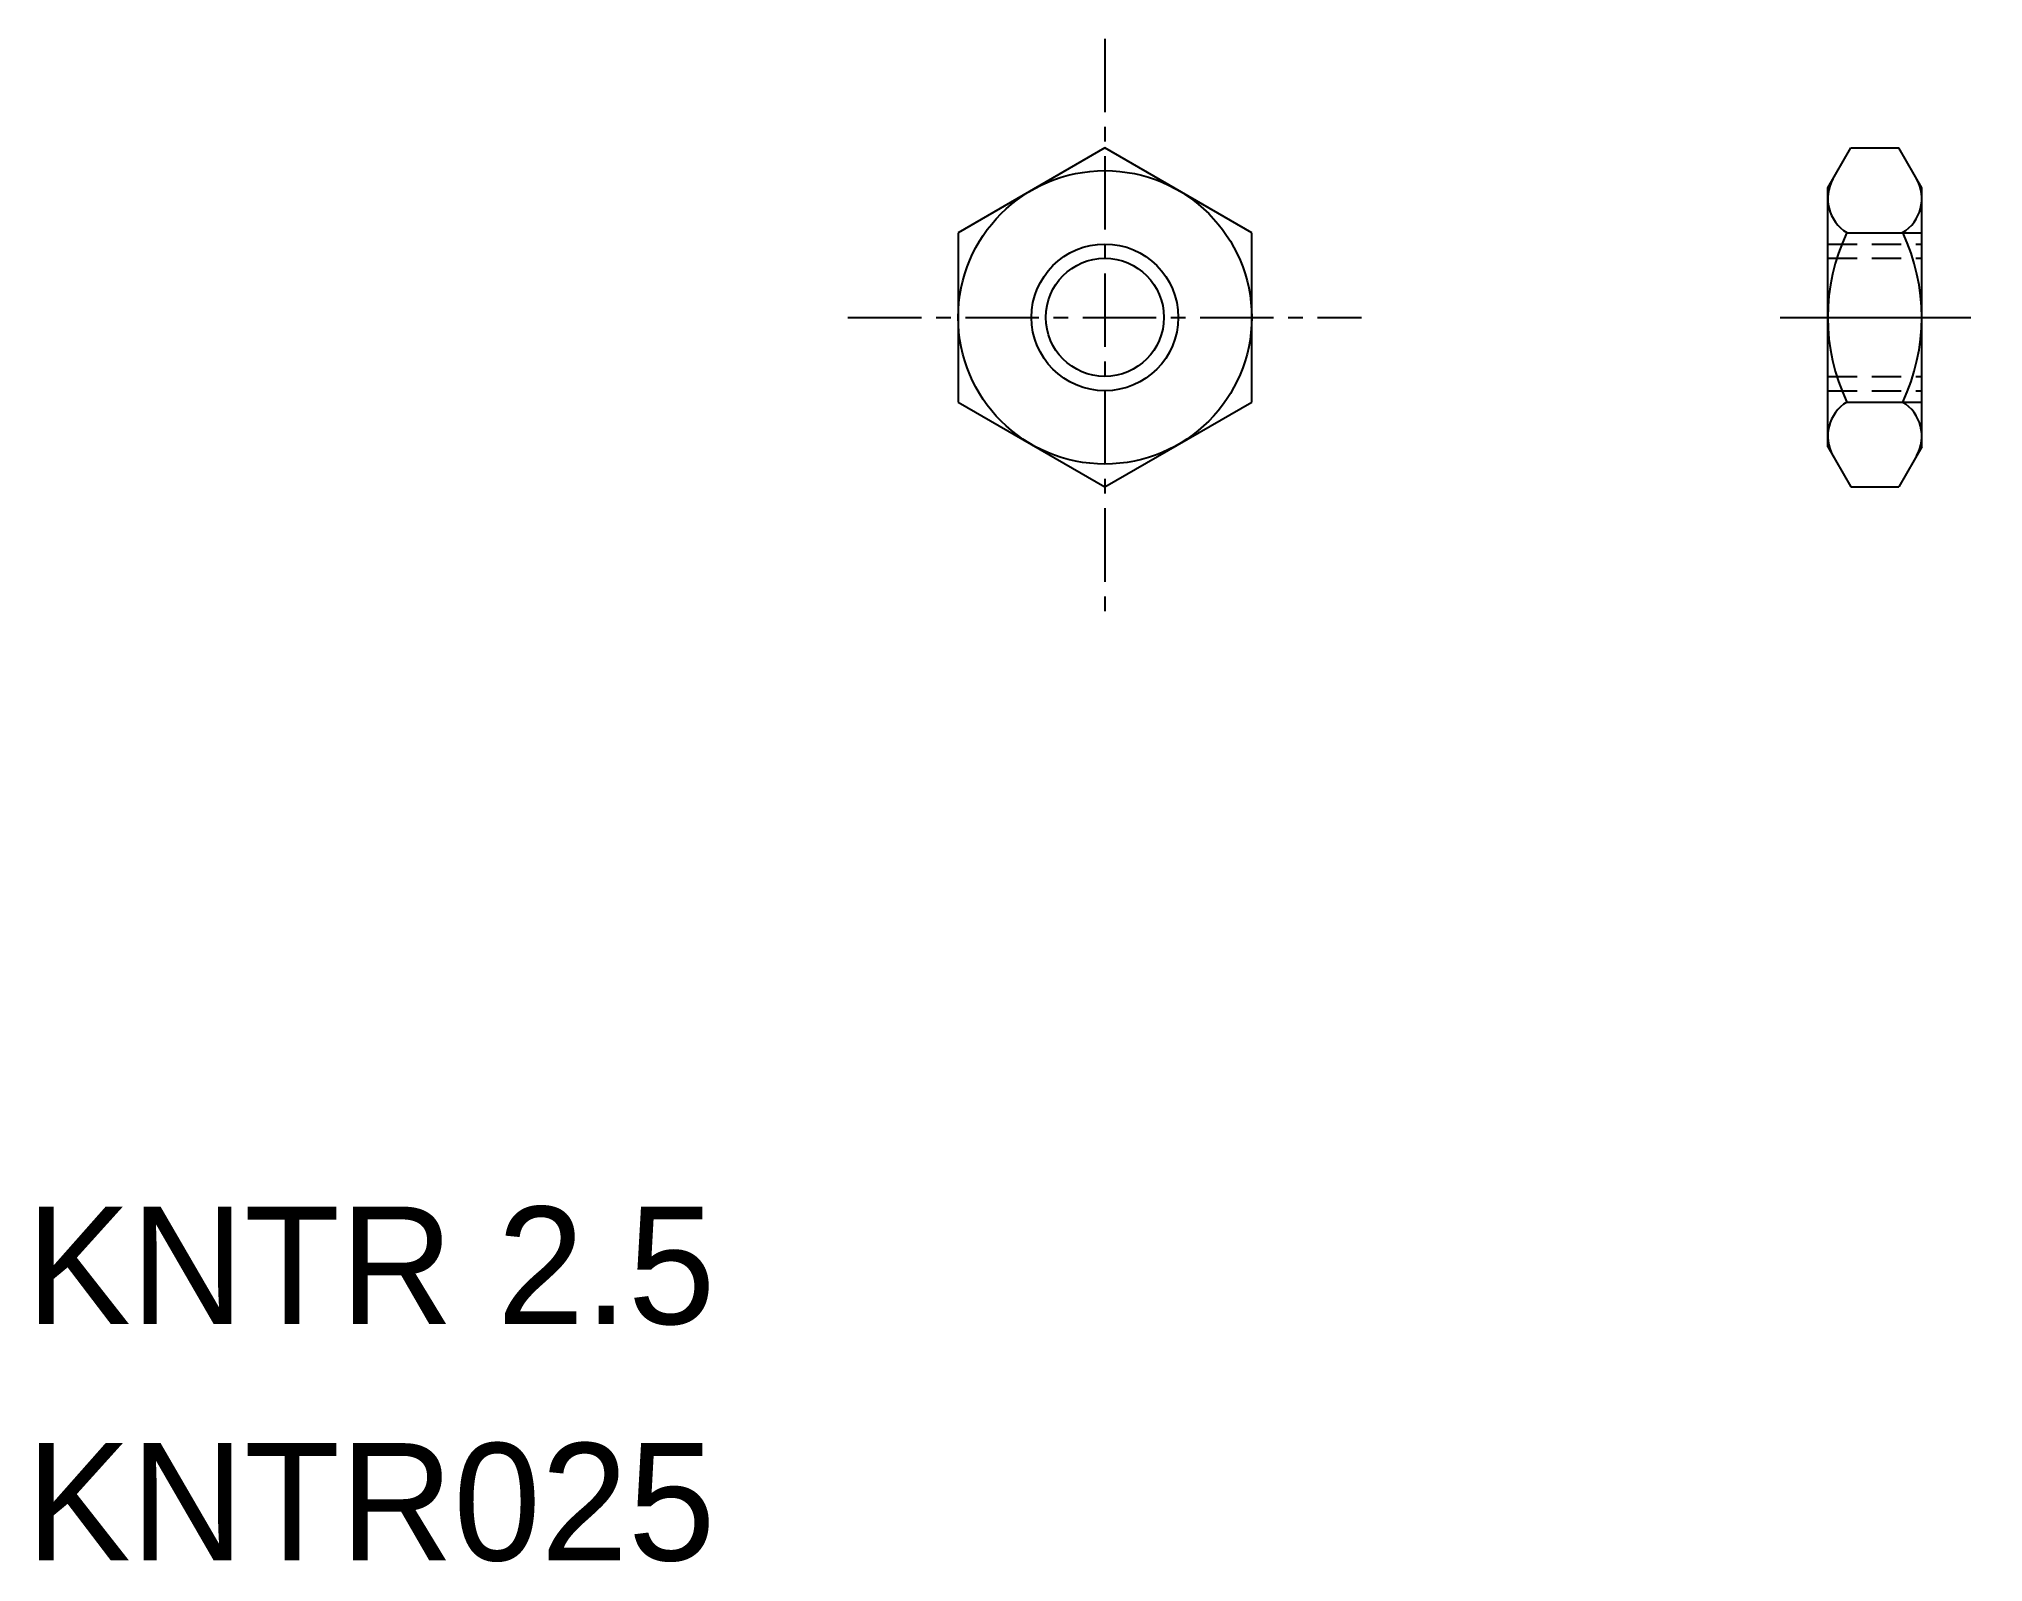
# Model space of a CAD drawing. Extents: x 52.1 to 85.2, y 12.3 to 38.2.
import ezdxf

# ---------------------------------------------------------------- set-up
doc = ezdxf.new("R2010")
doc.units = 0
doc.linetypes.add('CENTER', pattern=[2, 1.25, -0.25, 0.25, -0.25])
doc.linetypes.add('DASHED', pattern=[0.75, 0.5, -0.25])
doc.layers.get('0').update_dxf_attribs({"linetype": 'CONTINUOUS'})
doc.layers.add('CENTER', color=1, linetype='CENTER')

msp = doc.modelspace()

# ---------------------------------------------------------------- linework, layer by layer
at = {"color": 7, "linetype": 'CONTINUOUS'}
for p, q in [((70.248, 36.371), (67.748, 34.927)), ((72.748, 34.927), (70.248, 36.371)), ((82.561, 35.692), (82.952, 36.371)), ((82.952, 36.371), (83.769, 36.371)), ((84.161, 35.692), (83.769, 36.371)), ((82.561, 31.276), (82.561, 35.692)), ((84.161, 31.276), (84.161, 35.692)), ((67.748, 34.927), (67.748, 32.041)), ((72.748, 32.041), (72.748, 34.927)), ((82.886, 34.927), (84.161, 34.927)), ((82.561, 33.484), (84.161, 33.484)), ((67.748, 32.041), (70.248, 30.597)), ((70.248, 30.597), (72.748, 32.041)), ((82.886, 32.041), (84.161, 32.041)), ((82.561, 31.276), (82.952, 30.597)), ((84.161, 31.276), (83.769, 30.597)), ((82.952, 30.597), (83.769, 30.597))]:
    msp.add_line(p, q, dxfattribs=at)
at = {"color": 3, "linetype": 'DASHED'}
for p, q in [((82.561, 34.734), (84.161, 34.734)), ((82.561, 34.491), (84.161, 34.491)), ((82.561, 32.478), (84.161, 32.478)), ((82.561, 32.234), (84.161, 32.234))]:
    msp.add_line(p, q, dxfattribs=at)
at = {"color": 7, "linetype": 'CONTINUOUS'}
for centre, radius in [((70.248, 33.484), 2.5), ((70.247, 33.484), 1.006)]:
    msp.add_circle(centre, radius, dxfattribs=at)
at = {"color": 3, "linetype": 'CONTINUOUS'}
msp.add_circle((70.247, 33.484), 1.25, dxfattribs=at)
at = {"color": 7, "linetype": 'CONTINUOUS'}
for centre, radius, start, end in [((83.242, 35.509), 0.682, 150.4875, 238.5094), ((83.48, 35.509), 0.682, 301.4906, 29.5125), ((85.934, 33.484), 3.373, 154.6614, 205.3386), ((80.788, 33.484), 3.373, 334.6614, 25.3386), ((83.242, 31.46), 0.682, 121.4906, 209.5125), ((83.48, 31.46), 0.682, 330.4875, 58.5094)]:
    msp.add_arc(centre, radius, start, end, dxfattribs=at)
at = {"layer": 'CENTER', "color": 1, "linetype": 'CENTER'}
for p, q in [((70.247, 38.23), (70.247, 28.286)), ((65.871, 33.484), (74.619, 33.484)), ((81.748, 33.484), (85.207, 33.484))]:
    msp.add_line(p, q, dxfattribs=at)

# ---------------------------------------------------------------- texts
at = {"color": 7, "linetype": 'CONTINUOUS'}
for s, p in [('KNTR 2.5', (51.87, 16.33)), ('KNTR025', (51.87, 12.301))]:
    msp.add_text(s, height=2, dxfattribs=at).set_placement(p)

doc.saveas('drawing.dxf')
